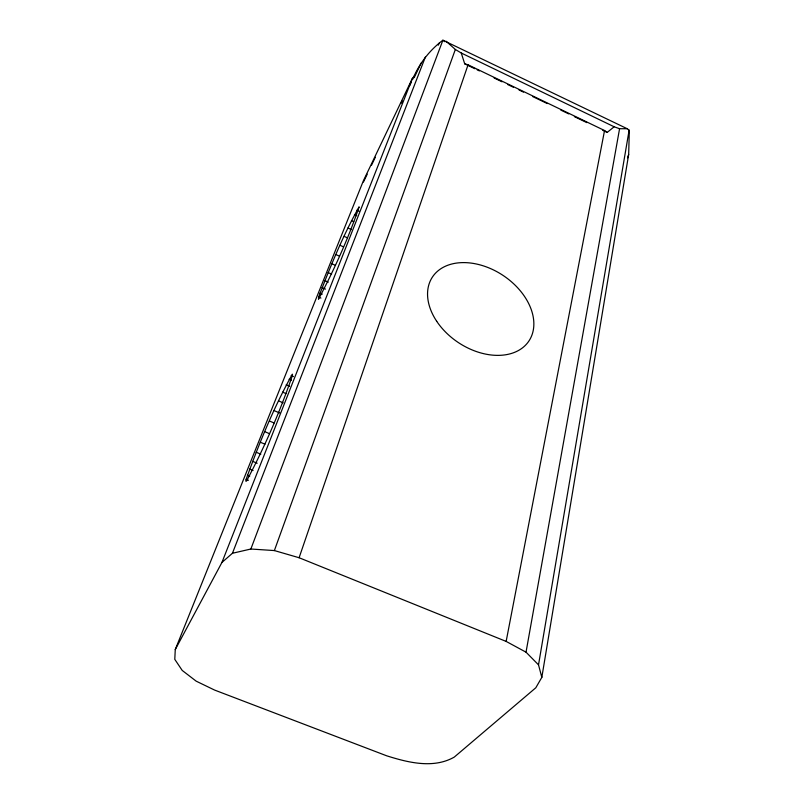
<?xml version="1.0" encoding="UTF-8"?>
<svg xmlns="http://www.w3.org/2000/svg" width="804" height="804" viewBox="0 0 804 804"><rect width="100%" height="100%" fill="white"/><g stroke="black" fill="none" stroke-linecap="round" stroke-linejoin="round"><path stroke-width="1.21" d="M414.16 76.229L412.372 78.43L363.358 180.84L175.262 649.562L174.79 659.35L182.217 670.435L196.186 681.169L214.578 690.063L386.644 755.79C408.09 762.564 433.467 768.956 454.28 757.087L535.806 687.772L541.826 677.37L628.668 154.499L629.21 134.499L629.12 130.158L627.2 128.72L442.903 40.2C429.366 50.371 418.974 63.968 412.542 79.606M246.145 479.315L245.863 481.264L246.617 480.852C264.677 446.974 280.104 411.407 292.535 375.066L292.354 374.192C273.682 407.527 259.139 443.386 246.145 479.315L248.466 480.269M541.826 677.37L538.519 664.858L629.12 130.158M538.519 664.858L526.027 652.175L619.572 128.73L627.2 128.72M526.027 652.175L506.148 641.411L604.548 130.519L468.059 64.812L464.712 63.838L461.245 53.004L455.345 49.466L446.059 41.205M318.605 297.068L318.505 299.259C334.223 269.581 348.323 238.607 359.127 206.839C342.936 235.441 330.454 266.365 318.605 297.068L320.907 298.083M627.522 157.845L628.668 154.499M506.148 641.411L299.098 557.735L468.059 64.812M175.262 649.562L221.944 562.428L232.436 553.263L250.858 549.021L274.375 550.569L455.345 49.466M250.858 549.021L442.903 40.2L444.723 41.677M232.436 553.263L425.376 57.004M221.944 562.428L412.372 78.43M363.458 182.036L367.237 174.156M371.548 165.152L375.327 157.272M401.216 103.244L402.291 100.992M409.306 86.36L411.457 81.857M414.181 77.616L421.195 63.003M438.28 45.165L439.376 42.913M602.668 130.238L607.191 132.409L614.155 126.781L619.572 128.73M274.375 550.569L299.098 557.735M249.592 469.074L253.069 470.511M247.411 475.174L249.732 476.129M252.556 461.315L257.179 463.235M260.325 442.23L264.958 444.17M256.185 452.24L260.828 454.17M264.797 431.688L269.41 433.627M269.43 421.005L274.063 422.954M274.063 410.593L279.832 413.035M282.606 392.151L286.063 393.618M278.516 400.854L283.139 402.814M286.174 384.835L289.631 386.312M291.169 375.629L293.48 376.614M289.078 379.247L291.38 380.232M319.952 293.138L322.243 294.153M324.846 280.616L328.283 282.144M322.062 287.571L325.509 289.098M328.173 272.586L331.6 274.104M335.921 254.577L339.348 256.114M331.911 263.782L335.348 265.32M340.032 245.31L343.469 246.848M344.102 236.346L347.519 237.883M351.459 220.698L353.74 221.733M347.961 228.024L351.388 229.582M356.795 210.206L359.076 211.251M354.443 214.668L356.725 215.703M464.712 63.838L474.893 68.732M477.154 69.827L479.415 70.913M494.118 77.988L502.028 81.797M507.686 84.52L513.344 87.244M518.992 89.958L523.515 92.138M532.56 96.49L547.263 103.565M560.83 110.098L568.75 113.907M574.398 116.63L586.84 122.62M461.245 53.004L614.155 126.781M604.548 130.519L607.191 132.409M436.733 321.319A57.878 40.331 33.5 0 0 528.57 341.519A57.878 40.331 33.5 0 0 476.822 264.094A57.878 40.331 33.5 0 0 436.733 321.319"/></g></svg>
